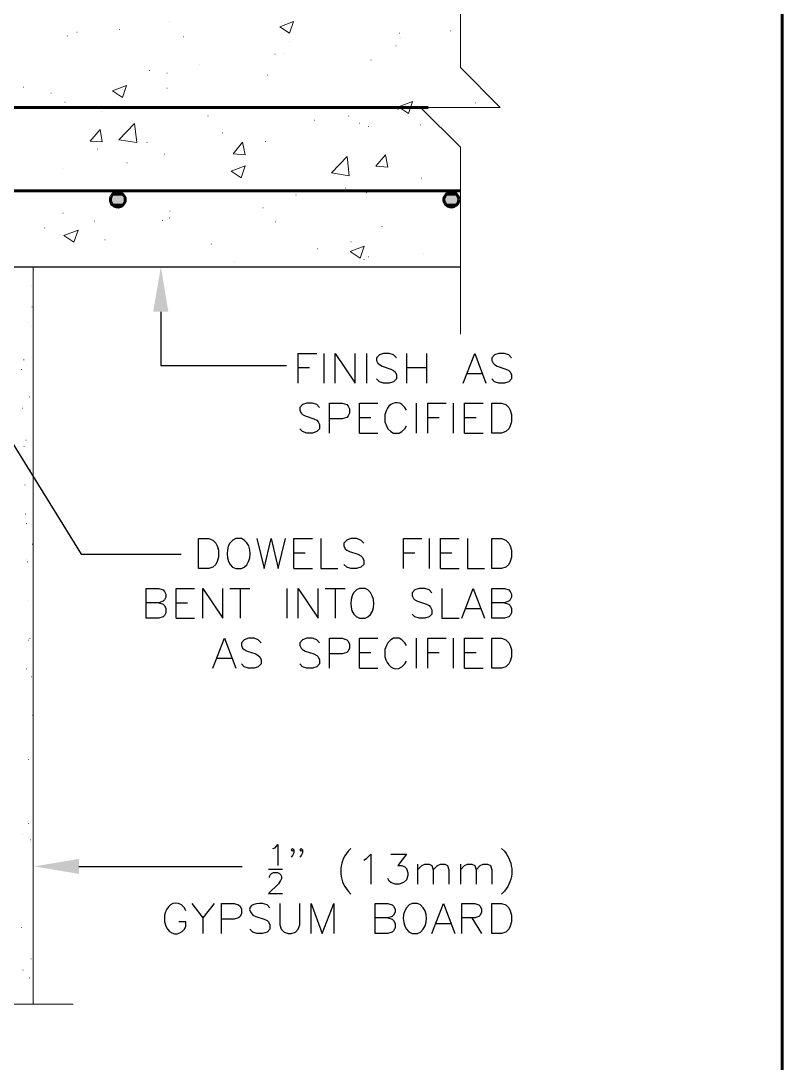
# Model space of a CAD drawing. Header units: millimetres. Extents: x 14 to 201, y 16 to 268.
# Drawn here: x 140.6 to 201.3, y 86.3 to 169.4 of the extents above; entities that cross this region are included whole.
import ezdxf

# ---------------------------------------------------------------- set-up
doc = ezdxf.new("R2010")
doc.units = ezdxf.units.MM
doc.header["$MEASUREMENT"] = 0
doc.layers.get('0').update_dxf_attribs({"linetype": 'CONTINUOUS'})

msp = doc.modelspace()

# ---------------------------------------------------------------- hatches: boundary and pattern name
at = {"true_color": 0x000007}
for points in [[(147.764, 155.342), (148.907, 155.236), (147.743, 155.236)], [(147.764, 155.342), (148.886, 155.342), (148.907, 155.236)], [(147.828, 155.448), (148.886, 155.342), (147.764, 155.342)], [(147.891, 155.533), (148.823, 155.448), (147.828, 155.448)], [(147.828, 155.448), (148.823, 155.448), (148.886, 155.342)], [(147.976, 155.596), (148.759, 155.533), (147.891, 155.533)], [(147.891, 155.533), (148.759, 155.533), (148.823, 155.448)], [(148.061, 155.66), (148.675, 155.596), (147.976, 155.596)], [(147.976, 155.596), (148.675, 155.596), (148.759, 155.533)], [(148.167, 155.702), (148.59, 155.66), (148.061, 155.66)], [(148.061, 155.66), (148.59, 155.66), (148.675, 155.596)], [(148.272, 155.723), (148.484, 155.702), (148.167, 155.702)], [(148.167, 155.702), (148.484, 155.702), (148.59, 155.66)], [(148.272, 155.723), (148.378, 155.723), (148.484, 155.702)], [(174.35, 155.342), (175.493, 155.236), (174.329, 155.236)], [(174.413, 155.448), (175.472, 155.342), (174.35, 155.342)], [(174.35, 155.342), (175.472, 155.342), (175.493, 155.236)], [(174.477, 155.533), (175.429, 155.448), (174.413, 155.448)], [(174.413, 155.448), (175.429, 155.448), (175.472, 155.342)], [(174.561, 155.596), (175.345, 155.533), (174.477, 155.533)], [(174.477, 155.533), (175.345, 155.533), (175.429, 155.448)], [(174.646, 155.66), (175.281, 155.596), (174.561, 155.596)], [(174.561, 155.596), (175.281, 155.596), (175.345, 155.533)], [(174.752, 155.702), (175.175, 155.66), (174.646, 155.66)], [(174.646, 155.66), (175.175, 155.66), (175.281, 155.596)], [(174.858, 155.723), (175.069, 155.702), (174.752, 155.702)], [(174.752, 155.702), (175.069, 155.702), (175.175, 155.66)], [(174.858, 155.723), (174.964, 155.723), (175.069, 155.702)], [(147.743, 155.236), (148.929, 155.13), (147.722, 155.13)], [(147.722, 155.13), (148.907, 155.025), (147.743, 155.025)], [(147.722, 155.13), (148.929, 155.13), (148.907, 155.025)], [(147.743, 155.236), (148.907, 155.236), (148.929, 155.13)], [(147.743, 155.025), (148.886, 154.919), (147.764, 154.919)], [(147.743, 155.025), (148.907, 155.025), (148.886, 154.919)], [(147.764, 154.919), (148.823, 154.813), (147.828, 154.813)], [(147.764, 154.919), (148.886, 154.919), (148.823, 154.813)], [(147.828, 154.813), (148.759, 154.728), (147.891, 154.728)], [(147.828, 154.813), (148.823, 154.813), (148.759, 154.728)], [(147.891, 154.728), (148.675, 154.665), (147.976, 154.665)], [(147.891, 154.728), (148.759, 154.728), (148.675, 154.665)], [(147.976, 154.665), (148.59, 154.601), (148.061, 154.601)], [(147.976, 154.665), (148.675, 154.665), (148.59, 154.601)], [(148.061, 154.601), (148.484, 154.559), (148.167, 154.559)], [(148.061, 154.601), (148.59, 154.601), (148.484, 154.559)], [(148.167, 154.559), (148.378, 154.538), (148.272, 154.538)], [(148.167, 154.559), (148.484, 154.559), (148.378, 154.538)], [(174.329, 155.236), (175.514, 155.13), (174.329, 155.13)], [(174.329, 155.236), (175.493, 155.236), (175.514, 155.13)], [(174.329, 155.13), (175.493, 155.025), (174.329, 155.025)], [(174.329, 155.13), (175.514, 155.13), (175.493, 155.025)], [(174.329, 155.025), (175.472, 154.919), (174.35, 154.919)], [(174.329, 155.025), (175.493, 155.025), (175.472, 154.919)], [(174.35, 154.919), (175.429, 154.813), (174.413, 154.813)], [(174.35, 154.919), (175.472, 154.919), (175.429, 154.813)], [(174.413, 154.813), (175.345, 154.728), (174.477, 154.728)], [(174.413, 154.813), (175.429, 154.813), (175.345, 154.728)], [(174.477, 154.728), (175.281, 154.665), (174.561, 154.665)], [(174.477, 154.728), (175.345, 154.728), (175.281, 154.665)], [(174.561, 154.665), (175.175, 154.601), (174.646, 154.601)], [(174.561, 154.665), (175.281, 154.665), (175.175, 154.601)], [(174.646, 154.601), (175.069, 154.559), (174.752, 154.559)], [(174.646, 154.601), (175.175, 154.601), (175.069, 154.559)], [(174.752, 154.559), (174.964, 154.538), (174.858, 154.538)], [(174.752, 154.559), (175.069, 154.559), (174.964, 154.538)], [(151.151, 146.198), (151.765, 149.775), (152.358, 146.198)], [(145.225, 101.409), (141.647, 102.002), (145.225, 102.595)]]:
    msp.add_hatch(color=0, dxfattribs=at).paths.add_polyline_path(points)

# ---------------------------------------------------------------- linework, layer by layer
at = {"color": 0, "linetype": 'Continuous', "lineweight": 60, "true_color": 0x000007}
for p, q in [((201.295, 264.541), (201.295, 55.414)), ((126.915, 162.475), (173.08, 162.475)), ((175.641, 155.829), (127.635, 155.829))]:
    msp.add_line(p, q, dxfattribs=at)
at = {"color": 0, "linetype": 'Continuous', "lineweight": 15, "true_color": 0x000007}
for p, q in [((175.641, 165.65), (175.641, 180.34)), ((172.466, 162.475), (175.641, 159.3)), ((175.641, 144.42), (175.641, 159.3)), ((141.584, 149.775), (141.584, 91.038))]:
    msp.add_line(p, q, dxfattribs=at)
at = {"color": 0, "linetype": 'Continuous', "lineweight": 15, "true_color": 0x656565}
for p, q in [((148.442, 168.698), (148.463, 168.698)), ((152.442, 169.312), (152.464, 169.312)), ((161.248, 168.91), (162.348, 169.333)), ((161.248, 168.91), (162.031, 168.381)), ((162.031, 168.381), (162.348, 169.333)), ((175.62, 169.164), (175.641, 169.164)), ((144.293, 168.19), (144.314, 168.19)), ((145.076, 168.465), (145.098, 168.465)), ((153.543, 168.106), (153.564, 168.106)), ((170.773, 168.381), (170.794, 168.381)), ((170.857, 168.042), (170.879, 168.042)), ((174.837, 168.571), (174.858, 168.571)), ((162.01, 167.746), (162.031, 167.746)), ((170.498, 167.386), (170.519, 167.386)), ((160.846, 166.73), (160.867, 166.73)), ((161.502, 166.793), (161.523, 166.793)), ((168.508, 166.243), (168.529, 166.243)), ((150.855, 165.417), (150.876, 165.417)), ((154.834, 165.925), (154.855, 165.925)), ((152.252, 165.206), (152.273, 165.206)), ((160.274, 165.036), (160.295, 165.036)), ((140.822, 164.084), (140.843, 164.084)), ((143.002, 163.618), (143.023, 163.618)), ((147.913, 163.788), (149.013, 164.211)), ((147.913, 163.788), (148.696, 163.258)), ((148.696, 163.258), (149.013, 164.211)), ((152.252, 164.02), (152.273, 164.02)), ((144.103, 162.899), (144.124, 162.899)), ((170.709, 162.518), (171.831, 162.941)), ((171.514, 161.988), (171.831, 162.941)), ((176.678, 163.089), (176.699, 163.089)), ((176.826, 162.835), (176.848, 162.835)), ((147.045, 162.179), (147.066, 162.179)), ((170.667, 162.306), (170.688, 162.306)), ((170.709, 162.518), (171.514, 161.988)), ((148.421, 159.893), (149.67, 161.184)), ((149.839, 159.681), (149.67, 161.184)), ((155.512, 161.819), (155.533, 161.819)), ((163.978, 161.459), (163.999, 161.459)), ((166.688, 161.777), (166.709, 161.777)), ((167.577, 161.226), (167.598, 161.226)), ((146.135, 159.787), (146.918, 160.719)), ((147.087, 159.724), (146.918, 160.719)), ((156.655, 160.464), (156.676, 160.464)), ((168.317, 160.951), (168.339, 160.951)), ((172.466, 161.099), (172.487, 161.099)), ((146.135, 159.787), (147.087, 159.724)), ((148.421, 159.893), (149.839, 159.681)), ((150.643, 159.681), (150.664, 159.681)), ((157.522, 158.792), (158.284, 159.703)), ((158.475, 158.708), (158.284, 159.703)), ((158.306, 159.639), (158.327, 159.639)), ((160.084, 159.766), (160.105, 159.766)), ((146.685, 159.152), (146.706, 159.152)), ((152.061, 158.75), (152.083, 158.75)), ((157.522, 158.792), (158.475, 158.708)), ((168.91, 157.798), (169.672, 158.708)), ((169.862, 157.713), (169.672, 158.708)), ((149.056, 158.051), (149.077, 158.051)), ((157.374, 157.395), (158.496, 157.819)), ((158.157, 156.866), (158.496, 157.819)), ((165.375, 157.268), (166.603, 158.56)), ((166.772, 157.035), (166.603, 158.559)), ((168.91, 157.798), (169.862, 157.713)), ((143.912, 157.628), (143.933, 157.628)), ((157.374, 157.395), (158.157, 156.866)), ((165.375, 157.268), (166.772, 157.035)), ((172.508, 156.845), (172.53, 156.845)), ((162.518, 155.511), (162.539, 155.511)), ((166.476, 156.041), (166.497, 156.041)), ((168.127, 155.66), (168.148, 155.66)), ((159.893, 154.474), (159.914, 154.474)), ((143.955, 154.051), (143.976, 154.051)), ((152.421, 153.691), (152.442, 153.691)), ((152.485, 154.199), (152.506, 154.199)), ((142.494, 152.887), (142.515, 152.887)), ((146.473, 153.416), (146.495, 153.416)), ((151.871, 153.458), (151.892, 153.458)), ((160.888, 153.352), (160.909, 153.352)), ((169.376, 152.993), (169.397, 152.993)), ((143.722, 152.336), (143.743, 152.336)), ((144.039, 152.273), (145.161, 152.696)), ((144.039, 152.273), (144.822, 151.744)), ((144.822, 151.744), (145.161, 152.696)), ((147.299, 151.934), (147.32, 151.934)), ((155.766, 151.574), (155.787, 151.574)), ((164.232, 151.215), (164.253, 151.215)), ((166.857, 151.003), (167.958, 151.426)), ((166.92, 151.765), (166.942, 151.765)), ((167.64, 150.474), (167.958, 151.426)), ((166.857, 151.003), (167.64, 150.474)), ((167.936, 150.368), (167.958, 150.368)), ((168.317, 150.58), (168.339, 150.58)), ((172.72, 150.855), (172.741, 150.855)), ((157.649, 150.177), (157.671, 150.177)), ((162.306, 149.775), (162.327, 149.775)), ((141.414, 148.315), (141.436, 148.315)), ((141.478, 146.579), (141.499, 146.579)), ((141.118, 145.309), (141.139, 145.309)), ((141.414, 145.055), (141.436, 145.055)), ((140.822, 142.367), (140.843, 142.367)), ((140.843, 142.367), (140.864, 142.367)), ((140.631, 141.584), (140.652, 141.584)), ((141.287, 139.404), (141.309, 139.404)), ((140.737, 138.515), (140.758, 138.515)), ((140.843, 135.467), (140.864, 135.467)), ((140.991, 135.954), (141.012, 135.954)), ((141.351, 133.583), (141.372, 133.583)), ((140.928, 132.398), (140.949, 132.398)), ((140.949, 130.069), (140.97, 130.069)), ((141.033, 129.328), (141.055, 129.328)), ((141.499, 127.677), (141.52, 127.677)), ((141.012, 126.45), (141.033, 126.45)), ((141.139, 126.28), (141.16, 126.28)), ((141.224, 123.211), (141.245, 123.211)), ((141.563, 121.857), (141.584, 121.857)), ((141.182, 120.036), (141.203, 120.036)), ((141.33, 120.163), (141.351, 120.163)), ((141.055, 117.75), (141.076, 117.75)), ((141.436, 117.094), (141.457, 117.094)), ((141.541, 114.046), (141.563, 114.046)), ((141.203, 110.532), (141.224, 110.532)), ((141.182, 105.431), (141.203, 105.431)), ((140.695, 104.542), (140.716, 104.542)), ((141.351, 104.119), (141.372, 104.119)), ((140.652, 97.134), (140.674, 97.134)), ((141.393, 94.636), (141.414, 94.636)), ((140.758, 93.747), (140.779, 93.747)), ((141.287, 93.112), (141.309, 93.112))]:
    msp.add_line(p, q, dxfattribs=at)
at = {"color": 0, "linetype": 'Continuous', "lineweight": 25, "true_color": 0x000007}
for p, q in [((131.678, 149.775), (175.641, 149.775)), ((164.761, 142.875), (164.761, 140.504)), ((168.169, 142.875), (168.169, 140.504)), ((171.344, 142.875), (171.344, 140.504)), ((172.932, 142.875), (172.932, 140.504)), ((162.708, 141.753), (163.618, 141.753)), ((171.344, 141.753), (172.932, 141.753)), ((176.213, 141.287), (177.334, 141.287)), ((172.127, 138.917), (172.127, 136.525)), ((175.069, 138.917), (175.069, 136.525)), ((167.598, 137.774), (168.508, 137.774)), ((173.038, 137.774), (173.948, 137.774)), ((175.98, 137.774), (176.89, 137.774)), ((167.598, 136.525), (169.058, 136.525)), ((175.98, 136.525), (177.461, 136.525)), ((173.143, 128.122), (173.143, 125.73)), ((162.37, 126.979), (163.28, 126.979)), ((171.111, 126.979), (172.022, 126.979)), ((174.054, 126.979), (174.964, 126.979)), ((162.37, 125.73), (163.851, 125.73)), ((174.054, 125.73), (175.535, 125.73)), ((157.268, 124.143), (158.856, 124.143)), ((158.073, 124.143), (158.073, 121.772)), ((161.819, 124.143), (161.819, 121.772)), ((164.867, 124.143), (166.455, 124.143)), ((165.672, 124.143), (165.672, 121.772)), ((152.972, 123), (153.882, 123)), ((176.086, 122.555), (177.229, 122.555)), ((152.972, 121.772), (154.432, 121.772)), ((172.127, 120.184), (172.127, 117.793)), ((175.069, 120.184), (175.069, 117.793)), ((167.598, 119.041), (168.508, 119.041)), ((173.038, 119.041), (173.948, 119.041)), ((175.98, 119.041), (176.89, 119.041)), ((156.252, 118.597), (157.395, 118.597)), ((167.598, 117.793), (169.058, 117.793)), ((175.98, 117.793), (177.461, 117.793)), ((166.92, 103.42), (166.688, 103.209)), ((178.922, 103.42), (179.155, 103.209)), ((172.233, 102.171), (172.233, 100.584)), ((175.641, 102.171), (175.641, 100.584)), ((145.225, 102.002), (158.242, 102.002)), ((160.338, 101.79), (161.459, 101.79)), ((166.688, 100.034), (166.92, 99.801)), ((179.155, 100.034), (178.922, 99.801)), ((156.02, 99.039), (155.109, 97.917)), ((173.715, 97.451), (174.858, 97.451)), ((176.551, 97.917), (177.334, 96.668))]:
    msp.add_line(p, q, dxfattribs=at)
at = {"color": 0, "linetype": 'Continuous', "lineweight": 15, "true_color": 0x000007}
for points in [[(172.466, 162.475), (178.816, 162.475), (175.641, 165.65)], [(144.759, 91.038), (115.803, 91.038), (112.628, 94.213)]]:
    msp.add_lwpolyline(points, dxfattribs=at)
at = {"color": 0, "linetype": 'Continuous', "lineweight": 25, "true_color": 0x000007}
for points in [[(126.132, 157.988), (145.415, 126.873), (153.374, 126.873)], [(151.765, 146.198), (151.765, 141.901), (161.777, 141.923)], [(162.708, 140.504), (162.708, 142.875), (164.19, 142.875)], [(165.672, 140.504), (165.672, 142.875), (167.259, 140.504), (167.259, 142.875)], [(170.54, 142.536), (170.307, 142.769), (169.968, 142.875), (169.524, 142.875), (169.185, 142.769), (168.952, 142.536), (168.952, 142.325), (169.058, 142.092), (169.185, 141.986), (169.397, 141.859), (170.095, 141.626), (170.307, 141.52), (170.434, 141.414), (170.54, 141.182), (170.54, 140.843), (170.307, 140.61), (169.968, 140.504), (169.524, 140.504), (169.185, 140.61), (168.952, 140.843)], [(175.874, 140.504), (176.784, 142.875), (177.673, 140.504)], [(179.726, 142.536), (179.493, 142.769), (179.155, 142.875), (178.71, 142.875), (178.372, 142.769), (178.139, 142.536), (178.139, 142.325), (178.245, 142.092), (178.372, 141.986), (178.583, 141.859), (179.261, 141.626), (179.493, 141.52), (179.62, 141.414), (179.726, 141.182), (179.726, 140.843), (179.493, 140.61), (179.155, 140.504), (178.71, 140.504), (178.372, 140.61), (178.139, 140.843)], [(164.423, 138.578), (164.19, 138.811), (163.851, 138.917), (163.407, 138.917), (163.047, 138.811), (162.835, 138.578), (162.835, 138.345), (162.941, 138.113), (163.047, 138.007), (163.28, 137.901), (163.957, 137.668), (164.19, 137.562), (164.296, 137.435), (164.423, 137.224), (164.423, 136.864), (164.19, 136.652), (163.851, 136.525), (163.407, 136.525), (163.047, 136.652), (162.835, 136.864)], [(165.206, 136.525), (165.206, 138.917), (166.222, 138.917), (166.582, 138.811), (166.688, 138.684), (166.793, 138.451), (166.793, 138.113), (166.688, 137.901), (166.582, 137.774), (166.222, 137.668), (165.206, 137.668)], [(167.598, 136.525), (167.598, 138.917), (169.058, 138.917)], [(171.344, 138.345), (171.217, 138.578), (170.984, 138.811)], [(173.038, 136.525), (173.038, 138.917), (174.519, 138.917)], [(175.98, 136.525), (175.98, 138.917), (177.461, 138.917)], [(169.757, 138.345), (169.63, 138.007), (169.63, 137.435), (169.757, 137.097), (169.862, 136.864), (170.095, 136.652), (170.307, 136.525), (170.773, 136.525), (170.984, 136.652), (171.217, 136.864), (171.344, 137.097)], [(157.734, 128.122), (157.501, 127.995), (157.268, 127.762)], [(158.411, 127.995), (158.179, 128.122), (157.734, 128.122), (157.734, 128.122)], [(159.427, 128.122), (159.999, 125.73), (160.57, 128.122), (161.121, 125.73), (161.692, 128.122)], [(162.37, 125.73), (162.37, 128.122), (163.851, 128.122)], [(164.529, 128.122), (164.529, 125.73), (165.883, 125.73)], [(167.936, 127.762), (167.704, 127.995), (167.365, 128.122), (166.92, 128.122), (166.582, 127.995), (166.349, 127.762), (166.349, 127.55), (166.455, 127.318), (166.582, 127.212), (166.793, 127.085), (167.471, 126.873), (167.704, 126.746), (167.809, 126.64), (167.936, 126.407), (167.936, 126.069), (167.704, 125.836), (167.365, 125.73), (166.92, 125.73), (166.582, 125.836), (166.349, 126.069)], [(171.111, 125.73), (171.111, 128.122), (172.572, 128.122)], [(174.054, 125.73), (174.054, 128.122), (175.535, 128.122)], [(176.213, 128.122), (176.213, 125.73), (177.567, 125.73)], [(157.734, 125.73), (158.179, 125.73), (158.411, 125.836)], [(150.58, 121.772), (150.58, 124.143), (151.596, 124.143), (151.934, 124.037), (152.061, 123.91), (152.167, 123.698), (152.167, 123.465), (152.061, 123.232), (151.934, 123.127), (151.596, 123), (150.58, 123)], [(152.972, 121.772), (152.972, 124.143), (154.432, 124.143)], [(155.109, 121.772), (155.109, 124.143), (156.697, 121.772), (156.697, 124.143)], [(162.708, 121.772), (162.708, 124.143), (164.296, 121.772), (164.296, 124.143)], [(167.598, 124.143), (167.365, 124.037), (167.132, 123.804)], [(168.275, 124.037), (168.042, 124.143), (167.598, 124.143), (167.598, 124.143)], [(173.376, 123.804), (173.143, 124.037), (172.805, 124.143), (172.36, 124.143), (172.022, 124.037), (171.789, 123.804), (171.789, 123.571), (171.895, 123.359), (172.022, 123.232), (172.233, 123.127), (172.932, 122.894), (173.143, 122.788), (173.27, 122.661), (173.376, 122.449), (173.376, 122.111), (173.143, 121.878), (172.805, 121.772), (172.36, 121.772), (172.022, 121.878), (171.789, 122.111)], [(174.159, 124.143), (174.159, 121.772), (175.535, 121.772)], [(175.747, 121.772), (176.657, 124.143), (177.567, 121.772)], [(178.139, 121.772), (178.139, 124.143), (179.155, 124.143), (179.493, 124.037), (179.62, 123.91), (179.726, 123.698), (179.726, 123.465), (179.62, 123.232), (179.493, 123.127), (179.155, 123), (178.139, 123)], [(151.596, 123), (151.934, 122.894), (152.061, 122.788), (152.167, 122.555), (152.167, 122.216), (152.061, 121.984), (151.934, 121.878), (151.596, 121.772), (150.58, 121.772)], [(179.155, 123), (179.493, 122.894), (179.62, 122.788), (179.726, 122.555), (179.726, 122.216), (179.62, 121.984), (179.493, 121.878), (179.155, 121.772), (178.139, 121.772)], [(167.598, 121.772), (168.042, 121.772), (168.275, 121.878)], [(155.914, 117.793), (156.824, 120.184), (157.734, 117.793)], [(159.766, 119.825), (159.533, 120.057), (159.195, 120.184), (158.75, 120.184), (158.411, 120.057), (158.179, 119.825), (158.179, 119.613), (158.284, 119.38), (158.411, 119.274), (158.644, 119.147), (159.322, 118.936), (159.533, 118.809), (159.66, 118.703), (159.766, 118.47), (159.766, 118.131), (159.533, 117.898), (159.195, 117.793), (158.75, 117.793), (158.411, 117.898), (158.179, 118.131)], [(164.423, 119.825), (164.19, 120.057), (163.851, 120.184), (163.407, 120.184), (163.047, 120.057), (162.835, 119.825), (162.835, 119.613), (162.941, 119.38), (163.047, 119.274), (163.28, 119.147), (163.957, 118.936), (164.19, 118.809), (164.296, 118.703), (164.423, 118.47), (164.423, 118.131), (164.19, 117.898), (163.851, 117.793), (163.407, 117.793), (163.047, 117.898), (162.835, 118.131)], [(165.206, 117.793), (165.206, 120.184), (166.222, 120.184), (166.582, 120.057), (166.688, 119.952), (166.793, 119.719), (166.793, 119.38), (166.688, 119.147), (166.582, 119.041), (166.222, 118.936), (165.206, 118.936)], [(167.598, 117.793), (167.598, 120.184), (169.058, 120.184)], [(171.344, 119.613), (171.217, 119.825), (170.984, 120.057), (170.773, 120.184), (170.307, 120.184), (170.095, 120.057), (169.862, 119.825), (169.757, 119.613), (169.63, 119.274), (169.63, 118.703)], [(173.038, 117.793), (173.038, 120.184), (174.519, 120.184)], [(175.98, 117.793), (175.98, 120.184), (177.461, 120.184)], [(170.984, 117.898), (171.217, 118.131), (171.344, 118.364)], [(160.697, 103.42), (160.867, 103.484), (161.1, 103.738), (161.1, 102.066)], [(162.37, 103.314), (162.264, 103.209), (162.158, 103.314), (162.264, 103.42), (162.37, 103.314), (162.37, 103.082), (162.264, 102.87), (162.158, 102.743)], [(163.047, 103.314), (162.941, 103.209), (162.835, 103.314), (162.941, 103.42), (163.047, 103.314), (163.047, 103.082), (162.941, 102.87), (162.835, 102.743)], [(167.936, 102.51), (168.169, 102.637), (168.508, 102.976), (168.508, 100.584)], [(170.095, 102.976), (171.344, 102.976), (170.646, 102.066), (170.984, 102.066), (171.217, 101.96), (171.344, 101.833), (171.45, 101.494), (171.45, 101.282), (171.344, 100.923), (171.111, 100.711), (170.773, 100.584), (170.434, 100.584), (170.095, 100.711), (169.968, 100.817), (169.862, 101.05)], [(172.233, 101.727), (172.572, 102.066), (172.805, 102.171), (173.143, 102.171), (173.376, 102.066), (173.482, 101.727), (173.482, 100.584)], [(173.482, 101.727), (173.821, 102.066), (174.054, 102.171), (174.392, 102.171), (174.625, 102.066), (174.731, 101.727), (174.731, 100.584)], [(175.641, 101.727), (175.98, 102.066), (176.213, 102.171), (176.551, 102.171), (176.784, 102.066), (176.89, 101.727), (176.89, 100.584)], [(176.89, 101.727), (177.229, 102.066), (177.461, 102.171), (177.8, 102.171), (178.033, 102.066), (178.139, 101.727), (178.139, 100.584)], [(160.422, 101.113), (160.422, 101.198), (160.507, 101.346), (160.592, 101.431), (160.74, 101.515), (161.057, 101.515), (161.227, 101.431), (161.29, 101.346), (161.375, 101.198), (161.375, 101.028), (161.29, 100.88), (161.142, 100.626), (160.338, 99.843), (161.459, 99.843)], [(153.755, 98.467), (153.649, 98.7), (153.416, 98.933)], [(154.22, 99.039), (155.109, 97.917), (155.109, 96.668)], [(156.591, 96.668), (156.591, 99.039), (157.607, 99.039), (157.946, 98.933), (158.073, 98.827), (158.179, 98.594), (158.179, 98.256), (158.073, 98.023), (157.946, 97.917), (157.607, 97.79), (156.591, 97.79)], [(160.443, 98.7), (160.232, 98.933), (159.872, 99.039)], [(161.248, 99.039), (161.248, 97.345), (161.354, 97.007), (161.586, 96.774), (161.925, 96.668), (162.158, 96.668), (162.497, 96.774), (162.708, 97.007), (162.835, 97.345), (162.835, 99.039)], [(163.745, 96.668), (163.745, 99.039), (164.634, 96.668), (165.545, 99.039), (165.545, 96.668)], [(168.847, 96.668), (168.847, 99.039), (169.862, 99.039), (170.201, 98.933), (170.307, 98.827), (170.434, 98.594), (170.434, 98.361), (170.307, 98.129), (170.201, 98.023), (169.862, 97.917), (168.847, 97.917)], [(171.789, 99.039), (171.556, 98.933), (171.344, 98.7)], [(172.466, 98.933), (172.233, 99.039), (171.789, 99.039), (171.789, 99.039)], [(173.376, 96.668), (174.286, 99.039), (175.197, 96.668)], [(175.747, 96.668), (175.747, 99.039), (176.784, 99.039), (177.123, 98.933), (177.229, 98.827), (177.334, 98.594), (177.334, 98.361), (177.229, 98.129), (177.123, 98.023), (176.784, 97.917), (175.747, 97.917)], [(152.061, 98.129), (152.061, 97.578), (152.167, 97.24)], [(159.089, 98.129), (159.322, 98.023), (159.999, 97.79), (160.232, 97.684), (160.338, 97.578), (160.443, 97.345), (160.443, 97.007), (160.232, 96.774), (159.872, 96.668), (159.427, 96.668), (159.089, 96.774), (158.856, 97.007)], [(153.649, 97.007), (153.755, 97.24), (153.755, 97.578), (153.183, 97.578)], [(169.862, 97.917), (170.201, 97.79), (170.307, 97.684), (170.434, 97.451), (170.434, 97.113), (170.307, 96.88), (170.201, 96.774), (169.862, 96.668), (168.847, 96.668)], [(171.789, 96.668), (172.233, 96.668), (172.466, 96.774)]]:
    msp.add_lwpolyline(points, dxfattribs=at)
at = {"color": 0, "linetype": 'Continuous', "lineweight": 60, "true_color": 0x000007}
for points in [[(147.807, 155.384), (147.743, 155.215), (147.743, 155.046), (147.807, 154.876), (147.891, 154.728), (148.04, 154.622), (148.209, 154.559), (148.378, 154.538), (148.548, 154.58), (148.696, 154.665), (148.823, 154.792), (148.907, 154.961), (148.929, 155.13)], [(148.929, 155.13), (148.907, 155.3), (148.823, 155.469)], [(174.392, 155.384), (174.329, 155.215), (174.329, 155.046), (174.392, 154.876), (174.477, 154.728), (174.625, 154.622), (174.794, 154.559), (174.964, 154.538), (175.133, 154.58), (175.281, 154.665), (175.408, 154.792), (175.493, 154.961), (175.514, 155.13)], [(175.514, 155.13), (175.493, 155.3), (175.408, 155.469)]]:
    msp.add_lwpolyline(points, dxfattribs=at)
at = {"color": 0, "linetype": 'Continuous', "lineweight": 25, "true_color": 0x000007}
for points in [[(178.139, 136.525), (178.139, 138.917), (178.922, 138.917), (179.261, 138.811), (179.493, 138.578), (179.62, 138.345), (179.726, 138.007), (179.726, 137.435), (179.62, 137.097), (179.493, 136.864), (179.261, 136.652), (178.922, 136.525)], [(154.771, 125.73), (154.771, 128.122), (155.575, 128.122), (155.914, 127.995), (156.147, 127.762), (156.252, 127.55), (156.358, 127.212), (156.358, 126.64), (156.252, 126.302), (156.147, 126.069), (155.914, 125.836), (155.575, 125.73)], [(178.139, 125.73), (178.139, 128.122), (178.922, 128.122), (179.261, 127.995), (179.493, 127.762), (179.62, 127.55), (179.726, 127.212), (179.726, 126.64), (179.62, 126.302), (179.493, 126.069), (179.261, 125.836), (178.922, 125.73)], [(178.139, 117.793), (178.139, 120.184), (178.922, 120.184), (179.261, 120.057), (179.493, 119.825), (179.62, 119.613), (179.726, 119.274), (179.726, 118.703), (179.62, 118.364), (179.493, 118.131), (179.261, 117.898), (178.922, 117.793)], [(178.139, 96.668), (178.139, 99.039), (178.922, 99.039), (179.261, 98.933), (179.493, 98.7), (179.62, 98.467), (179.726, 98.129), (179.726, 97.578), (179.62, 97.24), (179.493, 97.007), (179.261, 96.774), (178.922, 96.668)]]:
    msp.add_lwpolyline(points, close=True, dxfattribs=at)
at = {"color": 0, "linetype": 'Continuous', "lineweight": 60, "true_color": 0x000007}
for points in [[(148.823, 155.469), (148.552, 155.853), (147.96, 155.768), (147.807, 155.384)], [(175.408, 155.469), (175.138, 155.853), (174.545, 155.768), (174.392, 155.384)]]:
    msp.add_open_spline(points, degree=3, dxfattribs=at)
at = {"color": 0, "linetype": 'Continuous', "lineweight": 25, "true_color": 0x000007}
for points in [[(170.984, 138.811), (170.52, 139.139), (169.902, 138.863), (169.757, 138.345)], [(158.411, 125.836), (159.024, 126.283), (159.041, 127.55), (158.411, 127.995)], [(157.268, 127.762), (156.86, 127.175), (156.985, 125.932), (157.734, 125.73)], [(167.132, 123.804), (166.751, 123.193), (166.803, 122.023), (167.598, 121.772)], [(168.275, 121.878), (168.905, 122.323), (168.887, 123.589), (168.275, 124.037)], [(169.63, 118.703), (169.783, 118.051), (170.274, 117.474), (170.984, 117.898)], [(166.688, 103.209), (165.914, 102.304), (165.9, 100.935), (166.688, 100.034)], [(179.155, 103.209), (179.929, 102.304), (179.942, 100.935), (179.155, 100.034)], [(153.416, 98.933), (152.698, 99.339), (152.195, 98.803), (152.061, 98.129)], [(159.872, 99.039), (159.26, 99.131), (158.407, 98.817), (159.089, 98.129)], [(172.466, 96.774), (173.111, 97.293), (173.111, 98.414), (172.466, 98.933)], [(171.344, 98.7), (170.89, 98.103), (171.059, 96.889), (171.789, 96.668)], [(152.167, 97.24), (152.433, 96.533), (153.224, 96.428), (153.649, 97.007)]]:
    msp.add_open_spline(points, degree=3, dxfattribs=at)

doc.saveas('drawing.dxf')
